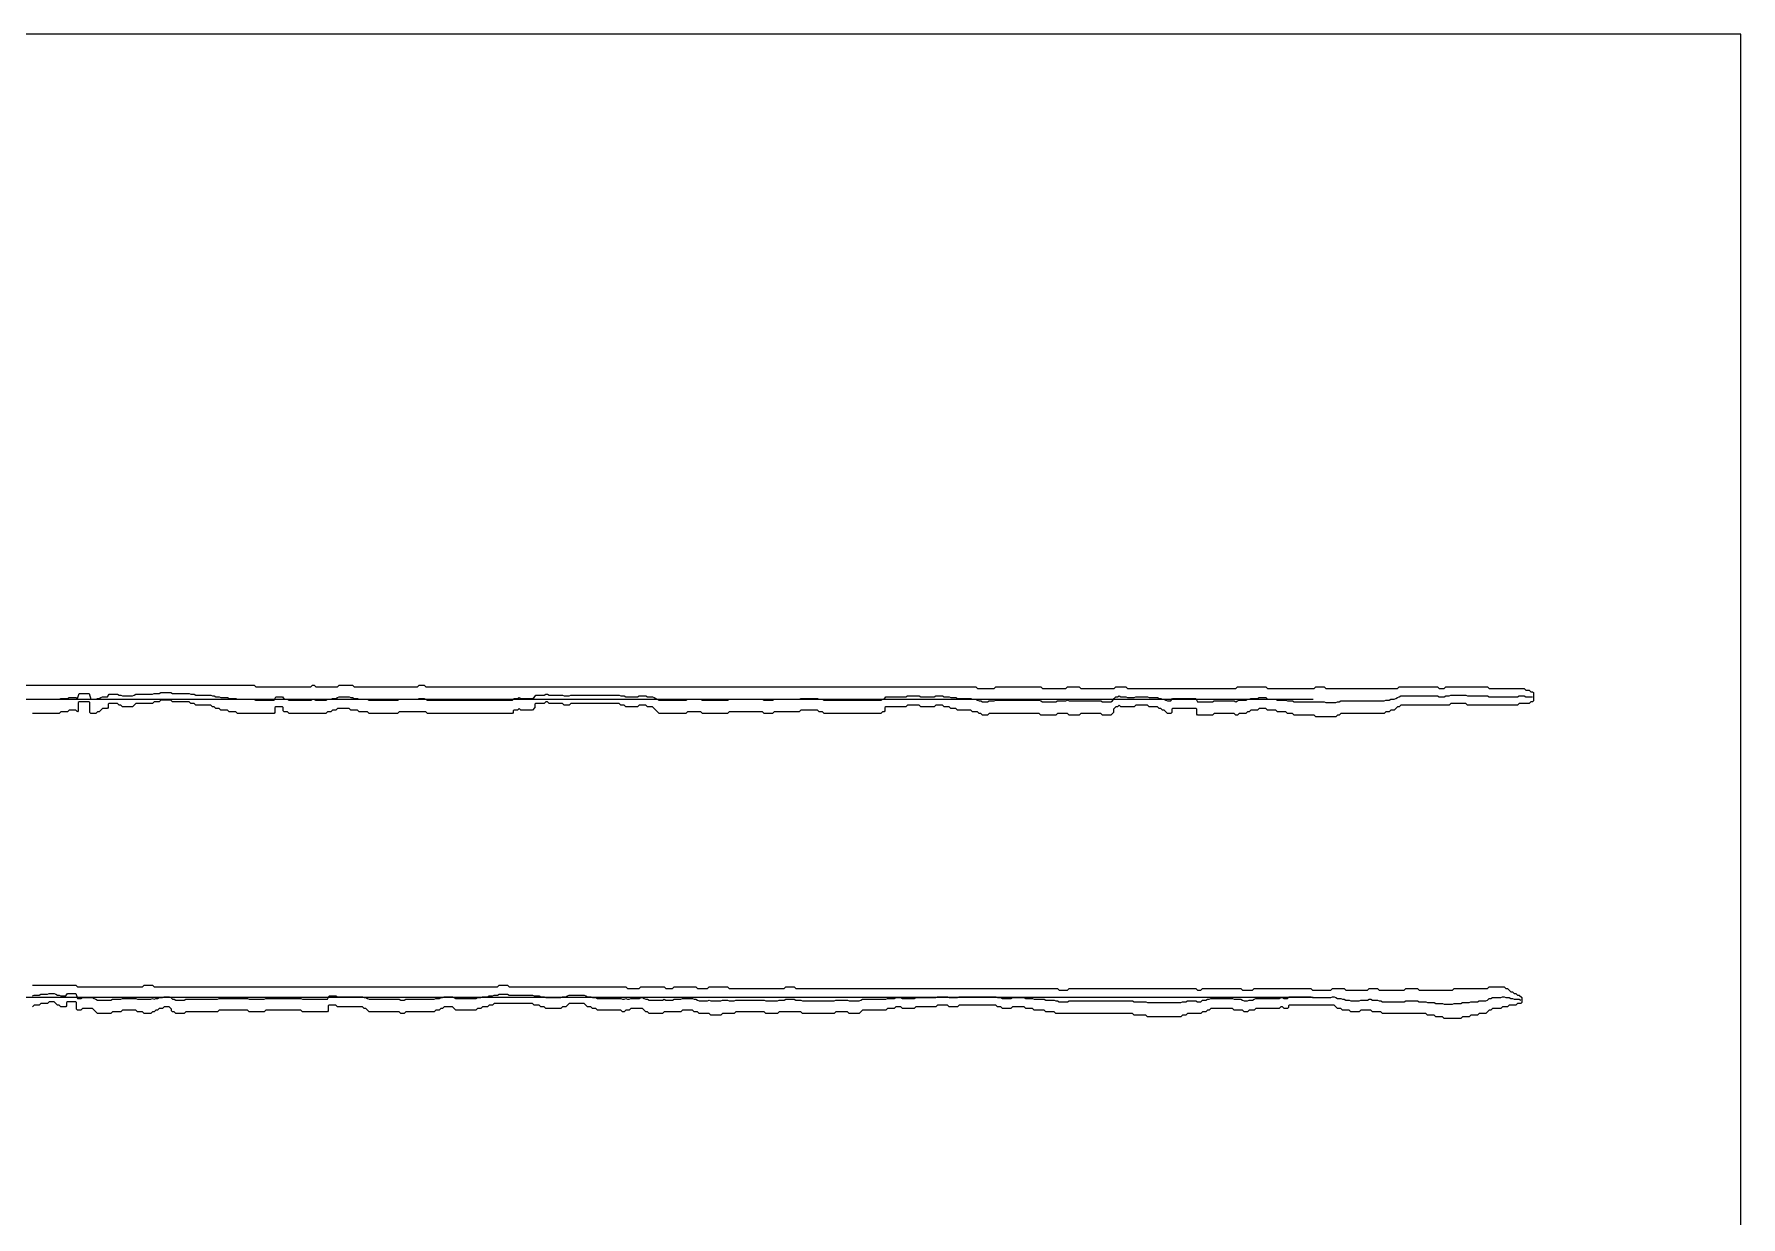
# Model space of a CAD drawing. Extents: x 0 to 57.2, y 0 to 39.6.
# Drawn here: x 28.58 to 57.16, y 19.8 to 39.6 of the extents above; entities that cross this region are included whole.
import ezdxf

# ---------------------------------------------------------------- set-up
doc = ezdxf.new("R2010")
doc.units = 13
for name, color, linetype in [('DESIGN_SCAN_PATH', 5, 'Continuous'), ('SEM_FRAME', 8, 'Continuous'), ('SEM_OBSERVED_CENTERLINES', 3, 'Continuous'), ('SEM_OBSERVED_CONTOURS', 2, 'Continuous')]:
    doc.layers.add(name, color=color, linetype=linetype)

msp = doc.modelspace()

# ---------------------------------------------------------------- linework, layer by layer
at = {"layer": 'DESIGN_SCAN_PATH'}
for points in [[(0, 28.4682), (50, 28.4682)], [(50, 23.47231), (0, 23.47231)]]:
    msp.add_lwpolyline(points, dxfattribs=at)
at = {"layer": 'SEM_FRAME'}
msp.add_lwpolyline([(0, 0), (57.15968, 0), (57.15968, 39.60429), (0, 39.60429)], close=True, dxfattribs=at)
at = {"layer": 'SEM_OBSERVED_CENTERLINES'}
for points in [[(28.55193, 28.4682), (28.57984, 28.4682), (28.60775, 28.4682), (28.63566, 28.4682), (28.66357, 28.4682), (28.69148, 28.4682), (28.71939, 28.4682), (28.7473, 28.4682), (28.77521, 28.4682), (28.80312, 28.4682), (28.83103, 28.4682), (28.85894, 28.4682), (28.88685, 28.4682), (28.91476, 28.4682), (28.94267, 28.4682), (28.97058, 28.4682), (28.99849, 28.4682), (29.0264, 28.482155), (29.05431, 28.482155), (29.08222, 28.482155), (29.11013, 28.482155), (29.13804, 28.482155), (29.16595, 28.49611), (29.19386, 28.49611), (29.22177, 28.49611), (29.24968, 28.49611), (29.27759, 28.49611), (29.3055, 28.482155), (29.33341, 28.565885), (29.36132, 28.565885), (29.38923, 28.565885), (29.41714, 28.565885), (29.44505, 28.565885), (29.47296, 28.565885), (29.50087, 28.565885), (29.52878, 28.4682), (29.55669, 28.4682), (29.5846, 28.4682), (29.61251, 28.4682), (29.64042, 28.482155), (29.66833, 28.482155), (29.69624, 28.49611), (29.72415, 28.510065), (29.75206, 28.510065), (29.77997, 28.510065), (29.80788, 28.510065), (29.83579, 28.55193), (29.8637, 28.55193), (29.89161, 28.55193), (29.91952, 28.55193), (29.94743, 28.55193), (29.97534, 28.55193), (30.00325, 28.537975), (30.03116, 28.537975), (30.05907, 28.52402), (30.08698, 28.52402), (30.11489, 28.52402), (30.1428, 28.52402), (30.17071, 28.52402), (30.19862, 28.52402), (30.22653, 28.52402), (30.25444, 28.537975), (30.28235, 28.55193), (30.31026, 28.55193), (30.33817, 28.55193), (30.36608, 28.55193), (30.39399, 28.55193), (30.4219, 28.55193), (30.44981, 28.55193), (30.47772, 28.55193), (30.50563, 28.55193), (30.53354, 28.55193), (30.56145, 28.55193), (30.58936, 28.565885), (30.61727, 28.565885), (30.64518, 28.565885), (30.67309, 28.565885), (30.701, 28.57984), (30.72891, 28.57984), (30.75682, 28.57984), (30.78473, 28.57984), (30.81264, 28.57984), (30.84055, 28.57984), (30.86846, 28.57984), (30.89637, 28.565885), (30.92428, 28.565885), (30.95219, 28.565885), (30.9801, 28.565885), (31.00801, 28.565885), (31.03592, 28.565885), (31.06383, 28.565885), (31.09174, 28.565885), (31.11965, 28.565885), (31.14756, 28.565885), (31.17547, 28.565885), (31.20338, 28.55193), (31.23129, 28.55193), (31.2592, 28.55193), (31.28711, 28.537975), (31.31502, 28.537975), (31.34293, 28.537975), (31.37084, 28.537975), (31.39875, 28.537975), (31.42666, 28.537975), (31.45457, 28.537975), (31.48248, 28.537975), (31.51039, 28.537975), (31.5383, 28.537975), (31.56621, 28.52402), (31.59412, 28.52402), (31.62203, 28.510065), (31.64994, 28.510065), (31.67785, 28.510065), (31.70576, 28.49611), (31.73367, 28.49611), (31.76158, 28.49611), (31.78949, 28.49611), (31.8174, 28.49611), (31.84531, 28.482155), (31.87322, 28.482155), (31.90113, 28.482155), (31.92904, 28.482155), (31.95695, 28.482155), (31.98486, 28.4682), (32.01277, 28.4682), (32.04068, 28.4682), (32.06859, 28.4682), (32.0965, 28.4682), (32.12441, 28.4682), (32.15232, 28.4682), (32.18023, 28.4682), (32.20814, 28.4682), (32.23605, 28.4682), (32.26396, 28.4682), (32.29187, 28.454245), (32.31978, 28.454245), (32.34769, 28.454245), (32.3756, 28.454245), (32.40351, 28.454245), (32.43142, 28.454245), (32.45933, 28.454245), (32.48724, 28.454245), (32.51515, 28.454245), (32.54306, 28.454245), (32.57097, 28.454245), (32.59888, 28.454245), (32.62679, 28.510065), (32.6547, 28.510065), (32.68261, 28.510065), (32.71052, 28.510065), (32.73843, 28.510065), (32.76634, 28.4682), (32.79425, 28.4682), (32.82216, 28.4682), (32.85007, 28.454245), (32.87798, 28.454245), (32.90589, 28.454245), (32.9338, 28.454245), (32.96171, 28.454245), (32.98962, 28.454245), (33.01753, 28.454245), (33.04544, 28.454245), (33.07335, 28.454245), (33.10126, 28.454245), (33.12917, 28.454245), (33.15708, 28.454245), (33.18499, 28.454245), (33.2129, 28.454245), (33.24081, 28.4682), (33.26872, 28.4682), (33.29663, 28.454245), (33.32454, 28.454245), (33.35245, 28.454245), (33.38036, 28.454245), (33.40827, 28.454245), (33.43618, 28.454245), (33.46409, 28.454245), (33.492, 28.4682), (33.51991, 28.4682), (33.54782, 28.4682), (33.57573, 28.482155), (33.60364, 28.482155), (33.63155, 28.482155), (33.65946, 28.49611), (33.68737, 28.510065), (33.71528, 28.510065), (33.74319, 28.510065), (33.7711, 28.510065), (33.79901, 28.510065), (33.82692, 28.510065), (33.85483, 28.510065), (33.88274, 28.49611), (33.91065, 28.49611), (33.93856, 28.482155), (33.96647, 28.482155), (33.99438, 28.482155), (34.02229, 28.4682), (34.0502, 28.4682), (34.07811, 28.4682), (34.10602, 28.4682), (34.13393, 28.4682), (34.16184, 28.4682), (34.18975, 28.454245), (34.21766, 28.454245), (34.24557, 28.454245), (34.27348, 28.454245), (34.30139, 28.454245), (34.3293, 28.454245), (34.35721, 28.454245), (34.38512, 28.454245), (34.41303, 28.454245), (34.44094, 28.454245), (34.46885, 28.454245), (34.49676, 28.454245), (34.52467, 28.454245), (34.55258, 28.454245), (34.58049, 28.454245), (34.6084, 28.454245), (34.63631, 28.454245), (34.66422, 28.454245), (34.69213, 28.4682), (34.72004, 28.4682), (34.74795, 28.4682), (34.77586, 28.4682), (34.80377, 28.4682), (34.83168, 28.4682), (34.85959, 28.4682), (34.8875, 28.4682), (34.91541, 28.4682), (34.94332, 28.4682), (34.97123, 28.4682), (34.99914, 28.4682), (35.02705, 28.482155), (35.05496, 28.482155), (35.08287, 28.482155), (35.11078, 28.482155), (35.13869, 28.4682), (35.1666, 28.454245), (35.19451, 28.454245), (35.22242, 28.454245), (35.25033, 28.454245), (35.27824, 28.454245), (35.30615, 28.454245), (35.33406, 28.454245), (35.36197, 28.454245), (35.38988, 28.454245), (35.41779, 28.454245), (35.4457, 28.454245), (35.47361, 28.454245), (35.50152, 28.454245), (35.52943, 28.454245), (35.55734, 28.454245), (35.58525, 28.454245), (35.61316, 28.454245), (35.64107, 28.454245), (35.66898, 28.454245), (35.69689, 28.454245), (35.7248, 28.454245), (35.75271, 28.454245), (35.78062, 28.454245), (35.80853, 28.454245), (35.83644, 28.454245), (35.86435, 28.454245), (35.89226, 28.454245), (35.92017, 28.454245), (35.94808, 28.454245), (35.97599, 28.454245), (36.0039, 28.454245), (36.03181, 28.454245), (36.05972, 28.454245), (36.08763, 28.454245), (36.11554, 28.454245), (36.14345, 28.454245), (36.17136, 28.454245), (36.19927, 28.454245), (36.22718, 28.454245), (36.25509, 28.454245), (36.283, 28.454245), (36.31091, 28.454245), (36.33882, 28.454245), (36.36673, 28.454245), (36.39464, 28.454245), (36.42255, 28.454245), (36.45046, 28.454245), (36.47837, 28.454245), (36.50628, 28.454245), (36.53419, 28.454245), (36.5621, 28.454245), (36.59001, 28.454245), (36.61792, 28.482155), (36.64583, 28.482155), (36.67374, 28.482155), (36.70165, 28.49611), (36.72956, 28.482155), (36.75747, 28.482155), (36.78538, 28.482155), (36.81329, 28.482155), (36.8412, 28.482155), (36.86911, 28.482155), (36.89702, 28.482155), (36.92493, 28.482155), (36.95284, 28.49611), (36.98075, 28.537975), (37.00866, 28.537975), (37.03657, 28.537975), (37.06448, 28.537975), (37.09239, 28.537975), (37.1203, 28.537975), (37.14821, 28.55193), (37.17612, 28.55193), (37.20403, 28.537975), (37.23194, 28.537975), (37.25985, 28.537975), (37.28776, 28.537975), (37.31567, 28.537975), (37.34358, 28.537975), (37.37149, 28.537975), (37.3994, 28.537975), (37.42731, 28.537975), (37.45522, 28.52402), (37.48313, 28.52402), (37.51104, 28.52402), (37.53895, 28.52402), (37.56686, 28.537975), (37.59477, 28.537975), (37.62268, 28.537975), (37.65059, 28.537975), (37.6785, 28.537975), (37.70641, 28.537975), (37.73432, 28.537975), (37.76223, 28.537975), (37.79014, 28.537975), (37.81805, 28.537975), (37.84596, 28.537975), (37.87387, 28.537975), (37.90178, 28.537975), (37.92969, 28.537975), (37.9576, 28.537975), (37.98551, 28.537975), (38.01342, 28.537975), (38.04133, 28.537975), (38.06924, 28.537975), (38.09715, 28.537975), (38.12506, 28.537975), (38.15297, 28.537975), (38.18088, 28.537975), (38.20879, 28.537975), (38.2367, 28.537975), (38.26461, 28.537975), (38.29252, 28.537975), (38.32043, 28.537975), (38.34834, 28.537975), (38.37625, 28.537975), (38.40416, 28.52402), (38.43207, 28.52402), (38.45998, 28.52402), (38.48789, 28.510065), (38.5158, 28.510065), (38.54371, 28.510065), (38.57162, 28.510065), (38.59953, 28.510065), (38.62744, 28.510065), (38.65535, 28.510065), (38.68326, 28.510065), (38.71117, 28.52402), (38.73908, 28.52402), (38.76699, 28.52402), (38.7949, 28.52402), (38.82281, 28.52402), (38.85072, 28.510065), (38.87863, 28.510065), (38.90654, 28.510065), (38.93445, 28.510065), (38.96236, 28.49611), (38.99027, 28.482155), (39.01818, 28.4682), (39.04609, 28.454245), (39.074, 28.454245), (39.10191, 28.454245), (39.12982, 28.454245), (39.15773, 28.454245), (39.18564, 28.454245), (39.21355, 28.454245), (39.24146, 28.454245), (39.26937, 28.454245), (39.29728, 28.454245), (39.32519, 28.454245), (39.3531, 28.454245), (39.38101, 28.454245), (39.40892, 28.454245), (39.43683, 28.454245), (39.46474, 28.454245), (39.49265, 28.454245), (39.52056, 28.4682), (39.54847, 28.4682), (39.57638, 28.4682), (39.60429, 28.4682), (39.6322, 28.4682), (39.66011, 28.4682), (39.68802, 28.4682), (39.71593, 28.4682), (39.74384, 28.4682), (39.77175, 28.454245), (39.79966, 28.454245), (39.82757, 28.454245), (39.85548, 28.454245), (39.88339, 28.454245), (39.9113, 28.454245), (39.93921, 28.454245), (39.96712, 28.454245), (39.99503, 28.454245), (40.02294, 28.454245), (40.05085, 28.454245), (40.07876, 28.454245), (40.10667, 28.454245), (40.13458, 28.454245), (40.16249, 28.454245), (40.1904, 28.454245), (40.21831, 28.4682), (40.24622, 28.4682), (40.27413, 28.4682), (40.30204, 28.4682), (40.32995, 28.4682), (40.35786, 28.4682), (40.38577, 28.4682), (40.41368, 28.4682), (40.44159, 28.4682), (40.4695, 28.4682), (40.49741, 28.4682), (40.52532, 28.4682), (40.55323, 28.4682), (40.58114, 28.4682), (40.60905, 28.4682), (40.63696, 28.4682), (40.66487, 28.4682), (40.69278, 28.4682), (40.72069, 28.4682), (40.7486, 28.4682), (40.77651, 28.4682), (40.80442, 28.454245), (40.83233, 28.454245), (40.86024, 28.454245), (40.88815, 28.454245), (40.91606, 28.454245), (40.94397, 28.454245), (40.97188, 28.4682), (40.99979, 28.4682), (41.0277, 28.4682), (41.05561, 28.4682), (41.08352, 28.4682), (41.11143, 28.4682), (41.13934, 28.4682), (41.16725, 28.4682), (41.19516, 28.4682), (41.22307, 28.4682), (41.25098, 28.4682), (41.27889, 28.4682), (41.3068, 28.4682), (41.33471, 28.4682), (41.36262, 28.4682), (41.39053, 28.4682), (41.41844, 28.482155), (41.44635, 28.482155), (41.47426, 28.482155), (41.50217, 28.482155), (41.53008, 28.482155), (41.55799, 28.482155), (41.5859, 28.482155), (41.61381, 28.482155), (41.64172, 28.482155), (41.66963, 28.482155), (41.69754, 28.482155), (41.72545, 28.4682), (41.75336, 28.4682), (41.78127, 28.4682), (41.80918, 28.454245), (41.83709, 28.454245), (41.865, 28.454245), (41.89291, 28.454245), (41.92082, 28.454245), (41.94873, 28.454245), (41.97664, 28.454245), (42.00455, 28.454245), (42.03246, 28.454245), (42.06037, 28.454245), (42.08828, 28.454245), (42.11619, 28.454245), (42.1441, 28.454245), (42.17201, 28.454245), (42.19992, 28.454245), (42.22783, 28.454245), (42.25574, 28.454245), (42.28365, 28.454245), (42.31156, 28.454245), (42.33947, 28.454245), (42.36738, 28.454245), (42.39529, 28.454245), (42.4232, 28.454245), (42.45111, 28.454245), (42.47902, 28.454245), (42.50693, 28.454245), (42.53484, 28.454245), (42.56275, 28.454245), (42.59066, 28.454245), (42.61857, 28.454245), (42.64648, 28.454245), (42.67439, 28.454245), (42.7023, 28.454245), (42.73021, 28.454245), (42.75812, 28.454245), (42.78603, 28.4682), (42.81394, 28.4682), (42.84185, 28.510065), (42.86976, 28.510065), (42.89767, 28.510065), (42.92558, 28.510065), (42.95349, 28.510065), (42.9814, 28.510065), (43.00931, 28.510065), (43.03722, 28.510065), (43.06513, 28.510065), (43.09304, 28.510065), (43.12095, 28.510065), (43.14886, 28.510065), (43.17677, 28.510065), (43.20468, 28.52402), (43.23259, 28.52402), (43.2605, 28.52402), (43.28841, 28.52402), (43.31632, 28.52402), (43.34423, 28.52402), (43.37214, 28.52402), (43.40005, 28.52402), (43.42796, 28.510065), (43.45587, 28.510065), (43.48378, 28.510065), (43.51169, 28.510065), (43.5396, 28.510065), (43.56751, 28.510065), (43.59542, 28.510065), (43.62333, 28.510065), (43.65124, 28.510065), (43.67915, 28.52402), (43.70706, 28.52402), (43.73497, 28.52402), (43.76288, 28.52402), (43.79079, 28.52402), (43.8187, 28.510065), (43.84661, 28.510065), (43.87452, 28.510065), (43.90243, 28.510065), (43.93034, 28.49611), (43.95825, 28.49611), (43.98616, 28.49611), (44.01407, 28.49611), (44.04198, 28.482155), (44.06989, 28.482155), (44.0978, 28.482155), (44.12571, 28.482155), (44.15362, 28.482155), (44.18153, 28.482155), (44.20944, 28.482155), (44.23735, 28.482155), (44.26526, 28.482155), (44.29317, 28.4682), (44.32108, 28.4682), (44.34899, 28.4682), (44.3769, 28.454245), (44.40481, 28.44029), (44.43272, 28.44029), (44.46063, 28.426335), (44.48854, 28.426335), (44.51645, 28.426335), (44.54436, 28.426335), (44.57227, 28.44029), (44.60018, 28.44029), (44.62809, 28.44029), (44.656, 28.44029), (44.68391, 28.454245), (44.71182, 28.454245), (44.73973, 28.454245), (44.76764, 28.454245), (44.79555, 28.454245), (44.82346, 28.454245), (44.85137, 28.454245), (44.87928, 28.454245), (44.90719, 28.454245), (44.9351, 28.454245), (44.96301, 28.454245), (44.99092, 28.454245), (45.01883, 28.454245), (45.04674, 28.454245), (45.07465, 28.454245), (45.10256, 28.454245), (45.13047, 28.454245), (45.15838, 28.454245), (45.18629, 28.454245), (45.2142, 28.454245), (45.24211, 28.454245), (45.27002, 28.454245), (45.29793, 28.454245), (45.32584, 28.454245), (45.35375, 28.454245), (45.38166, 28.454245), (45.40957, 28.454245), (45.43748, 28.44029), (45.46539, 28.426335), (45.4933, 28.426335), (45.52121, 28.426335), (45.54912, 28.426335), (45.57703, 28.426335), (45.60494, 28.426335), (45.63285, 28.426335), (45.66076, 28.426335), (45.68867, 28.426335), (45.71658, 28.44029), (45.74449, 28.44029), (45.7724, 28.44029), (45.80031, 28.44029), (45.82822, 28.44029), (45.85613, 28.44029), (45.88404, 28.454245), (45.91195, 28.44029), (45.93986, 28.44029), (45.96777, 28.44029), (45.99568, 28.44029), (46.02359, 28.44029), (46.0515, 28.44029), (46.07941, 28.44029), (46.10732, 28.44029), (46.13523, 28.44029), (46.16314, 28.44029), (46.19105, 28.44029), (46.21896, 28.44029), (46.24687, 28.44029), (46.27478, 28.44029), (46.30269, 28.44029), (46.3306, 28.44029), (46.35851, 28.44029), (46.38642, 28.44029), (46.41433, 28.44029), (46.44224, 28.44029), (46.47015, 28.426335), (46.49806, 28.426335), (46.52597, 28.426335), (46.55388, 28.426335), (46.58179, 28.426335), (46.6097, 28.426335), (46.63761, 28.44029), (46.66552, 28.482155), (46.69343, 28.510065), (46.72134, 28.510065), (46.74925, 28.52402), (46.77716, 28.510065), (46.80507, 28.510065), (46.83298, 28.510065), (46.86089, 28.510065), (46.8888, 28.49611), (46.91671, 28.49611), (46.94462, 28.49611), (46.97253, 28.49611), (47.00044, 28.49611), (47.02835, 28.510065), (47.05626, 28.510065), (47.08417, 28.510065), (47.11208, 28.510065), (47.13999, 28.510065), (47.1679, 28.510065), (47.19581, 28.510065), (47.22372, 28.510065), (47.25163, 28.49611), (47.27954, 28.49611), (47.30745, 28.49611), (47.33536, 28.49611), (47.36327, 28.49611), (47.39118, 28.49611), (47.41909, 28.482155), (47.447, 28.482155), (47.47491, 28.4682), (47.50282, 28.4682), (47.53073, 28.454245), (47.55864, 28.44029), (47.58655, 28.44029), (47.61446, 28.44029), (47.64237, 28.482155), (47.67028, 28.482155), (47.69819, 28.482155), (47.7261, 28.482155), (47.75401, 28.482155), (47.78192, 28.482155), (47.80983, 28.482155), (47.83774, 28.482155), (47.86565, 28.482155), (47.89356, 28.482155), (47.92147, 28.482155), (47.94938, 28.482155), (47.97729, 28.482155), (48.0052, 28.482155), (48.03311, 28.482155), (48.06102, 28.426335), (48.08893, 28.426335), (48.11684, 28.426335), (48.14475, 28.426335), (48.17266, 28.426335), (48.20057, 28.426335), (48.22848, 28.426335), (48.25639, 28.426335), (48.2843, 28.426335), (48.31221, 28.426335), (48.34012, 28.44029), (48.36803, 28.44029), (48.39594, 28.44029), (48.42385, 28.44029), (48.45176, 28.44029), (48.47967, 28.44029), (48.50758, 28.44029), (48.53549, 28.44029), (48.5634, 28.44029), (48.59131, 28.44029), (48.61922, 28.44029), (48.64713, 28.44029), (48.67504, 28.44029), (48.70295, 28.426335), (48.73086, 28.44029), (48.75877, 28.454245), (48.78668, 28.454245), (48.81459, 28.454245), (48.8425, 28.454245), (48.87041, 28.454245), (48.89832, 28.4682), (48.92623, 28.4682), (48.95414, 28.482155), (48.98205, 28.482155), (49.00996, 28.482155), (49.03787, 28.482155), (49.06578, 28.482155), (49.09369, 28.49611), (49.1216, 28.49611), (49.14951, 28.49611), (49.17742, 28.49611), (49.20533, 28.49611), (49.23324, 28.4682), (49.26115, 28.4682), (49.28906, 28.4682), (49.31697, 28.4682), (49.34488, 28.4682), (49.37279, 28.4682), (49.4007, 28.454245), (49.42861, 28.454245), (49.45652, 28.454245), (49.48443, 28.454245), (49.51234, 28.454245), (49.54025, 28.454245), (49.56816, 28.44029), (49.59607, 28.44029), (49.62398, 28.44029), (49.65189, 28.44029), (49.6798, 28.426335), (49.70771, 28.426335), (49.73562, 28.426335), (49.76353, 28.426335), (49.79144, 28.426335), (49.81935, 28.426335), (49.84726, 28.426335), (49.87517, 28.426335), (49.90308, 28.426335), (49.93099, 28.426335), (49.9589, 28.426335), (49.98681, 28.426335), (50.01472, 28.426335), (50.04263, 28.426335), (50.07054, 28.426335), (50.09845, 28.426335), (50.12636, 28.426335), (50.15427, 28.426335), (50.18218, 28.426335), (50.21009, 28.41238), (50.238, 28.41238), (50.26591, 28.41238), (50.29382, 28.41238), (50.32173, 28.41238), (50.34964, 28.41238), (50.37755, 28.41238), (50.40546, 28.426335), (50.43337, 28.426335), (50.46128, 28.44029), (50.48919, 28.44029), (50.5171, 28.44029), (50.54501, 28.44029), (50.57292, 28.44029), (50.60083, 28.44029), (50.62874, 28.44029), (50.65665, 28.44029), (50.68456, 28.44029), (50.71247, 28.44029), (50.74038, 28.44029), (50.76829, 28.44029), (50.7962, 28.44029), (50.82411, 28.44029), (50.85202, 28.44029), (50.87993, 28.44029), (50.90784, 28.44029), (50.93575, 28.44029), (50.96366, 28.44029), (50.99157, 28.44029), (51.01948, 28.44029), (51.04739, 28.44029), (51.0753, 28.44029), (51.10321, 28.44029), (51.13112, 28.44029), (51.15903, 28.44029), (51.18694, 28.44029), (51.21485, 28.454245), (51.24276, 28.454245), (51.27067, 28.454245), (51.29858, 28.4682), (51.32649, 28.4682), (51.3544, 28.4682), (51.38231, 28.482155), (51.41022, 28.49611), (51.43813, 28.510065), (51.46604, 28.52402), (51.49395, 28.52402), (51.52186, 28.52402), (51.54977, 28.52402), (51.57768, 28.52402), (51.60559, 28.52402), (51.6335, 28.52402), (51.66141, 28.52402), (51.68932, 28.52402), (51.71723, 28.52402), (51.74514, 28.52402), (51.77305, 28.52402), (51.80096, 28.52402), (51.82887, 28.52402), (51.85678, 28.52402), (51.88469, 28.52402), (51.9126, 28.52402), (51.94051, 28.52402), (51.96842, 28.52402), (51.99633, 28.52402), (52.02424, 28.52402), (52.05215, 28.52402), (52.08006, 28.52402), (52.10797, 28.510065), (52.13588, 28.510065), (52.16379, 28.510065), (52.1917, 28.510065), (52.21961, 28.52402), (52.24752, 28.52402), (52.27543, 28.52402), (52.30334, 28.537975), (52.33125, 28.537975), (52.35916, 28.537975), (52.38707, 28.537975), (52.41498, 28.537975), (52.44289, 28.537975), (52.4708, 28.537975), (52.49871, 28.537975), (52.52662, 28.537975), (52.55453, 28.537975), (52.58244, 28.52402), (52.61035, 28.52402), (52.63826, 28.52402), (52.66617, 28.52402), (52.69408, 28.52402), (52.72199, 28.52402), (52.7499, 28.52402), (52.77781, 28.52402), (52.80572, 28.52402), (52.83363, 28.52402), (52.86154, 28.52402), (52.88945, 28.52402), (52.91736, 28.52402), (52.94527, 28.510065), (52.97318, 28.510065), (53.00109, 28.510065), (53.029, 28.510065), (53.05691, 28.510065), (53.08482, 28.510065), (53.11273, 28.510065), (53.14064, 28.510065), (53.16855, 28.510065), (53.19646, 28.510065), (53.22437, 28.510065), (53.25228, 28.510065), (53.28019, 28.510065), (53.3081, 28.510065), (53.33601, 28.510065), (53.36392, 28.510065), (53.39183, 28.510065), (53.41974, 28.510065), (53.44765, 28.52402), (53.47556, 28.52402), (53.50347, 28.52402), (53.53138, 28.52402), (53.55929, 28.510065), (53.5872, 28.510065), (53.61511, 28.510065), (53.64302, 28.510065), (53.67093, 28.510065)], [(28.55193, 23.50022), (28.57984, 23.514175), (28.60775, 23.514175), (28.63566, 23.514175), (28.66357, 23.514175), (28.69148, 23.52813), (28.71939, 23.52813), (28.7473, 23.52813), (28.77521, 23.52813), (28.80312, 23.52813), (28.83103, 23.542085), (28.85894, 23.542085), (28.88685, 23.542085), (28.91476, 23.542085), (28.94267, 23.52813), (28.97058, 23.514175), (28.99849, 23.514175), (29.0264, 23.50022), (29.05431, 23.50022), (29.08222, 23.50022), (29.11013, 23.50022), (29.13804, 23.542085), (29.16595, 23.542085), (29.19386, 23.542085), (29.22177, 23.542085), (29.24968, 23.542085), (29.27759, 23.542085), (29.3055, 23.458355), (29.33341, 23.458355), (29.36132, 23.458355), (29.38923, 23.47231), (29.41714, 23.47231), (29.44505, 23.47231), (29.47296, 23.47231), (29.50087, 23.47231), (29.52878, 23.47231), (29.55669, 23.47231), (29.5846, 23.458355), (29.61251, 23.4444), (29.64042, 23.430445), (29.66833, 23.430445), (29.69624, 23.430445), (29.72415, 23.430445), (29.75206, 23.430445), (29.77997, 23.430445), (29.80788, 23.430445), (29.83579, 23.430445), (29.8637, 23.430445), (29.89161, 23.4444), (29.91952, 23.4444), (29.94743, 23.4444), (29.97534, 23.4444), (30.00325, 23.4444), (30.03116, 23.4444), (30.05907, 23.458355), (30.08698, 23.458355), (30.11489, 23.458355), (30.1428, 23.458355), (30.17071, 23.458355), (30.19862, 23.458355), (30.22653, 23.458355), (30.25444, 23.458355), (30.28235, 23.458355), (30.31026, 23.4444), (30.33817, 23.4444), (30.36608, 23.4444), (30.39399, 23.4444), (30.4219, 23.4444), (30.44981, 23.4444), (30.47772, 23.4444), (30.50563, 23.4444), (30.53354, 23.4444), (30.56145, 23.458355), (30.58936, 23.4444), (30.61727, 23.458355), (30.64518, 23.458355), (30.67309, 23.47231), (30.701, 23.47231), (30.72891, 23.47231), (30.75682, 23.486265), (30.78473, 23.486265), (30.81264, 23.486265), (30.84055, 23.486265), (30.86846, 23.47231), (30.89637, 23.4444), (30.92428, 23.4444), (30.95219, 23.430445), (30.9801, 23.430445), (31.00801, 23.430445), (31.03592, 23.430445), (31.06383, 23.430445), (31.09174, 23.430445), (31.11965, 23.4444), (31.14756, 23.4444), (31.17547, 23.4444), (31.20338, 23.4444), (31.23129, 23.4444), (31.2592, 23.4444), (31.28711, 23.4444), (31.31502, 23.4444), (31.34293, 23.4444), (31.37084, 23.4444), (31.39875, 23.4444), (31.42666, 23.4444), (31.45457, 23.4444), (31.48248, 23.4444), (31.51039, 23.4444), (31.5383, 23.4444), (31.56621, 23.4444), (31.59412, 23.4444), (31.62203, 23.4444), (31.64994, 23.4444), (31.67785, 23.458355), (31.70576, 23.458355), (31.73367, 23.458355), (31.76158, 23.458355), (31.78949, 23.458355), (31.8174, 23.458355), (31.84531, 23.458355), (31.87322, 23.458355), (31.90113, 23.458355), (31.92904, 23.458355), (31.95695, 23.458355), (31.98486, 23.458355), (32.01277, 23.458355), (32.04068, 23.458355), (32.06859, 23.458355), (32.0965, 23.458355), (32.12441, 23.458355), (32.15232, 23.458355), (32.18023, 23.4444), (32.20814, 23.4444), (32.23605, 23.4444), (32.26396, 23.4444), (32.29187, 23.4444), (32.31978, 23.4444), (32.34769, 23.4444), (32.3756, 23.4444), (32.40351, 23.4444), (32.43142, 23.4444), (32.45933, 23.458355), (32.48724, 23.458355), (32.51515, 23.458355), (32.54306, 23.458355), (32.57097, 23.458355), (32.59888, 23.458355), (32.62679, 23.458355), (32.6547, 23.458355), (32.68261, 23.458355), (32.71052, 23.458355), (32.73843, 23.458355), (32.76634, 23.458355), (32.79425, 23.458355), (32.82216, 23.458355), (32.85007, 23.458355), (32.87798, 23.458355), (32.90589, 23.458355), (32.9338, 23.458355), (32.96171, 23.458355), (32.98962, 23.458355), (33.01753, 23.458355), (33.04544, 23.458355), (33.07335, 23.4444), (33.10126, 23.4444), (33.12917, 23.4444), (33.15708, 23.4444), (33.18499, 23.4444), (33.2129, 23.4444), (33.24081, 23.4444), (33.26872, 23.4444), (33.29663, 23.4444), (33.32454, 23.4444), (33.35245, 23.4444), (33.38036, 23.4444), (33.40827, 23.4444), (33.43618, 23.4444), (33.46409, 23.4444), (33.492, 23.4444), (33.51991, 23.50022), (33.54782, 23.50022), (33.57573, 23.50022), (33.60364, 23.50022), (33.63155, 23.50022), (33.65946, 23.486265), (33.68737, 23.486265), (33.71528, 23.486265), (33.74319, 23.486265), (33.7711, 23.486265), (33.79901, 23.486265), (33.82692, 23.486265), (33.85483, 23.486265), (33.88274, 23.486265), (33.91065, 23.486265), (33.93856, 23.486265), (33.96647, 23.486265), (33.99438, 23.486265), (34.02229, 23.486265), (34.0502, 23.486265), (34.07811, 23.486265), (34.10602, 23.47231), (34.13393, 23.47231), (34.16184, 23.458355), (34.18975, 23.4444), (34.21766, 23.4444), (34.24557, 23.4444), (34.27348, 23.4444), (34.30139, 23.4444), (34.3293, 23.4444), (34.35721, 23.4444), (34.38512, 23.4444), (34.41303, 23.4444), (34.44094, 23.4444), (34.46885, 23.4444), (34.49676, 23.4444), (34.52467, 23.4444), (34.55258, 23.4444), (34.58049, 23.4444), (34.6084, 23.4444), (34.63631, 23.4444), (34.66422, 23.4444), (34.69213, 23.4444), (34.72004, 23.430445), (34.74795, 23.430445), (34.77586, 23.430445), (34.80377, 23.4444), (34.83168, 23.4444), (34.85959, 23.4444), (34.8875, 23.4444), (34.91541, 23.4444), (34.94332, 23.4444), (34.97123, 23.4444), (34.99914, 23.4444), (35.02705, 23.4444), (35.05496, 23.4444), (35.08287, 23.4444), (35.11078, 23.4444), (35.13869, 23.4444), (35.1666, 23.4444), (35.19451, 23.4444), (35.22242, 23.4444), (35.25033, 23.4444), (35.27824, 23.4444), (35.30615, 23.458355), (35.33406, 23.458355), (35.36197, 23.458355), (35.38988, 23.47231), (35.41779, 23.47231), (35.4457, 23.486265), (35.47361, 23.486265), (35.50152, 23.486265), (35.52943, 23.486265), (35.55734, 23.486265), (35.58525, 23.486265), (35.61316, 23.47231), (35.64107, 23.458355), (35.66898, 23.458355), (35.69689, 23.458355), (35.7248, 23.458355), (35.75271, 23.458355), (35.78062, 23.458355), (35.80853, 23.458355), (35.83644, 23.458355), (35.86435, 23.458355), (35.89226, 23.458355), (35.92017, 23.458355), (35.94808, 23.458355), (35.97599, 23.458355), (36.0039, 23.47231), (36.03181, 23.47231), (36.05972, 23.47231), (36.08763, 23.486265), (36.11554, 23.486265), (36.14345, 23.486265), (36.17136, 23.486265), (36.19927, 23.50022), (36.22718, 23.50022), (36.25509, 23.50022), (36.283, 23.514175), (36.31091, 23.514175), (36.33882, 23.514175), (36.36673, 23.52813), (36.39464, 23.52813), (36.42255, 23.52813), (36.45046, 23.52813), (36.47837, 23.52813), (36.50628, 23.52813), (36.53419, 23.514175), (36.5621, 23.514175), (36.59001, 23.514175), (36.61792, 23.514175), (36.64583, 23.514175), (36.67374, 23.514175), (36.70165, 23.514175), (36.72956, 23.514175), (36.75747, 23.514175), (36.78538, 23.514175), (36.81329, 23.514175), (36.8412, 23.514175), (36.86911, 23.514175), (36.89702, 23.514175), (36.92493, 23.514175), (36.95284, 23.50022), (36.98075, 23.50022), (37.00866, 23.50022), (37.03657, 23.50022), (37.06448, 23.486265), (37.09239, 23.486265), (37.1203, 23.486265), (37.14821, 23.47231), (37.17612, 23.47231), (37.20403, 23.47231), (37.23194, 23.47231), (37.25985, 23.47231), (37.28776, 23.47231), (37.31567, 23.47231), (37.34358, 23.47231), (37.37149, 23.47231), (37.3994, 23.47231), (37.42731, 23.486265), (37.45522, 23.486265), (37.48313, 23.486265), (37.51104, 23.50022), (37.53895, 23.514175), (37.56686, 23.514175), (37.59477, 23.514175), (37.62268, 23.514175), (37.65059, 23.514175), (37.6785, 23.514175), (37.70641, 23.514175), (37.73432, 23.514175), (37.76223, 23.514175), (37.79014, 23.514175), (37.81805, 23.50022), (37.84596, 23.486265), (37.87387, 23.486265), (37.90178, 23.486265), (37.92969, 23.47231), (37.9576, 23.47231), (37.98551, 23.47231), (38.01342, 23.458355), (38.04133, 23.458355), (38.06924, 23.458355), (38.09715, 23.458355), (38.12506, 23.458355), (38.15297, 23.458355), (38.18088, 23.458355), (38.20879, 23.458355), (38.2367, 23.458355), (38.26461, 23.458355), (38.29252, 23.458355), (38.32043, 23.458355), (38.34834, 23.458355), (38.37625, 23.458355), (38.40416, 23.458355), (38.43207, 23.4444), (38.45998, 23.4444), (38.48789, 23.458355), (38.5158, 23.4444), (38.54371, 23.4444), (38.57162, 23.458355), (38.59953, 23.458355), (38.62744, 23.458355), (38.65535, 23.458355), (38.68326, 23.458355), (38.71117, 23.458355), (38.73908, 23.47231), (38.76699, 23.47231), (38.7949, 23.458355), (38.82281, 23.4444), (38.85072, 23.4444), (38.87863, 23.430445), (38.90654, 23.430445), (38.93445, 23.430445), (38.96236, 23.430445), (38.99027, 23.430445), (39.01818, 23.430445), (39.04609, 23.430445), (39.074, 23.430445), (39.10191, 23.430445), (39.12982, 23.4444), (39.15773, 23.430445), (39.18564, 23.430445), (39.21355, 23.430445), (39.24146, 23.430445), (39.26937, 23.430445), (39.29728, 23.4444), (39.32519, 23.4444), (39.3531, 23.4444), (39.38101, 23.4444), (39.40892, 23.4444), (39.43683, 23.458355), (39.46474, 23.458355), (39.49265, 23.458355), (39.52056, 23.458355), (39.54847, 23.458355), (39.57638, 23.458355), (39.60429, 23.458355), (39.6322, 23.4444), (39.66011, 23.4444), (39.68802, 23.430445), (39.71593, 23.41649), (39.74384, 23.41649), (39.77175, 23.41649), (39.79966, 23.41649), (39.82757, 23.41649), (39.85548, 23.41649), (39.88339, 23.430445), (39.9113, 23.41649), (39.93921, 23.41649), (39.96712, 23.41649), (39.99503, 23.41649), (40.02294, 23.41649), (40.05085, 23.41649), (40.07876, 23.41649), (40.10667, 23.430445), (40.13458, 23.430445), (40.16249, 23.430445), (40.1904, 23.430445), (40.21831, 23.41649), (40.24622, 23.41649), (40.27413, 23.41649), (40.30204, 23.41649), (40.32995, 23.430445), (40.35786, 23.430445), (40.38577, 23.430445), (40.41368, 23.430445), (40.44159, 23.430445), (40.4695, 23.430445), (40.49741, 23.430445), (40.52532, 23.430445), (40.55323, 23.430445), (40.58114, 23.430445), (40.60905, 23.430445), (40.63696, 23.430445), (40.66487, 23.430445), (40.69278, 23.430445), (40.72069, 23.430445), (40.7486, 23.430445), (40.77651, 23.430445), (40.80442, 23.430445), (40.83233, 23.41649), (40.86024, 23.41649), (40.88815, 23.41649), (40.91606, 23.41649), (40.94397, 23.41649), (40.97188, 23.41649), (40.99979, 23.41649), (41.0277, 23.41649), (41.05561, 23.430445), (41.08352, 23.430445), (41.11143, 23.430445), (41.13934, 23.430445), (41.16725, 23.4444), (41.19516, 23.4444), (41.22307, 23.4444), (41.25098, 23.4444), (41.27889, 23.4444), (41.3068, 23.4444), (41.33471, 23.430445), (41.36262, 23.430445), (41.39053, 23.430445), (41.41844, 23.430445), (41.44635, 23.41649), (41.47426, 23.41649), (41.50217, 23.41649), (41.53008, 23.41649), (41.55799, 23.41649), (41.5859, 23.41649), (41.61381, 23.41649), (41.64172, 23.41649), (41.66963, 23.41649), (41.69754, 23.41649), (41.72545, 23.41649), (41.75336, 23.41649), (41.78127, 23.41649), (41.80918, 23.41649), (41.83709, 23.41649), (41.865, 23.41649), (41.89291, 23.41649), (41.92082, 23.41649), (41.94873, 23.41649), (41.97664, 23.41649), (42.00455, 23.430445), (42.03246, 23.430445), (42.06037, 23.430445), (42.08828, 23.430445), (42.11619, 23.430445), (42.1441, 23.430445), (42.17201, 23.430445), (42.19992, 23.430445), (42.22783, 23.41649), (42.25574, 23.41649), (42.28365, 23.41649), (42.31156, 23.41649), (42.33947, 23.41649), (42.36738, 23.41649), (42.39529, 23.41649), (42.4232, 23.430445), (42.45111, 23.4444), (42.47902, 23.4444), (42.50693, 23.4444), (42.53484, 23.4444), (42.56275, 23.4444), (42.59066, 23.4444), (42.61857, 23.4444), (42.64648, 23.4444), (42.67439, 23.4444), (42.7023, 23.4444), (42.73021, 23.4444), (42.75812, 23.4444), (42.78603, 23.4444), (42.81394, 23.4444), (42.84185, 23.4444), (42.86976, 23.458355), (42.89767, 23.458355), (42.92558, 23.458355), (42.95349, 23.458355), (42.9814, 23.458355), (43.00931, 23.47231), (43.03722, 23.47231), (43.06513, 23.47231), (43.09304, 23.47231), (43.12095, 23.458355), (43.14886, 23.458355), (43.17677, 23.458355), (43.20468, 23.458355), (43.23259, 23.458355), (43.2605, 23.458355), (43.28841, 23.458355), (43.31632, 23.458355), (43.34423, 23.47231), (43.37214, 23.47231), (43.40005, 23.47231), (43.42796, 23.47231), (43.45587, 23.47231), (43.48378, 23.47231), (43.51169, 23.47231), (43.5396, 23.47231), (43.56751, 23.47231), (43.59542, 23.47231), (43.62333, 23.47231), (43.65124, 23.47231), (43.67915, 23.47231), (43.70706, 23.486265), (43.73497, 23.486265), (43.76288, 23.486265), (43.79079, 23.486265), (43.8187, 23.486265), (43.84661, 23.486265), (43.87452, 23.486265), (43.90243, 23.47231), (43.93034, 23.47231), (43.95825, 23.47231), (43.98616, 23.47231), (44.01407, 23.47231), (44.04198, 23.47231), (44.06989, 23.486265), (44.0978, 23.486265), (44.12571, 23.486265), (44.15362, 23.486265), (44.18153, 23.486265), (44.20944, 23.486265), (44.23735, 23.486265), (44.26526, 23.486265), (44.29317, 23.486265), (44.32108, 23.486265), (44.34899, 23.486265), (44.3769, 23.486265), (44.40481, 23.486265), (44.43272, 23.486265), (44.46063, 23.486265), (44.48854, 23.486265), (44.51645, 23.486265), (44.54436, 23.486265), (44.57227, 23.486265), (44.60018, 23.486265), (44.62809, 23.486265), (44.656, 23.486265), (44.68391, 23.486265), (44.71182, 23.47231), (44.73973, 23.47231), (44.76764, 23.47231), (44.79555, 23.458355), (44.82346, 23.458355), (44.85137, 23.458355), (44.87928, 23.458355), (44.90719, 23.458355), (44.9351, 23.458355), (44.96301, 23.47231), (44.99092, 23.47231), (45.01883, 23.47231), (45.04674, 23.47231), (45.07465, 23.47231), (45.10256, 23.47231), (45.13047, 23.47231), (45.15838, 23.47231), (45.18629, 23.458355), (45.2142, 23.458355), (45.24211, 23.458355), (45.27002, 23.458355), (45.29793, 23.458355), (45.32584, 23.4444), (45.35375, 23.4444), (45.38166, 23.4444), (45.40957, 23.4444), (45.43748, 23.4444), (45.46539, 23.4444), (45.4933, 23.4444), (45.52121, 23.430445), (45.54912, 23.430445), (45.57703, 23.430445), (45.60494, 23.430445), (45.63285, 23.430445), (45.66076, 23.430445), (45.68867, 23.41649), (45.71658, 23.41649), (45.74449, 23.402535), (45.7724, 23.402535), (45.80031, 23.402535), (45.82822, 23.402535), (45.85613, 23.402535), (45.88404, 23.402535), (45.91195, 23.41649), (45.93986, 23.41649), (45.96777, 23.41649), (45.99568, 23.41649), (46.02359, 23.41649), (46.0515, 23.41649), (46.07941, 23.41649), (46.10732, 23.41649), (46.13523, 23.41649), (46.16314, 23.41649), (46.19105, 23.41649), (46.21896, 23.41649), (46.24687, 23.41649), (46.27478, 23.41649), (46.30269, 23.41649), (46.3306, 23.41649), (46.35851, 23.41649), (46.38642, 23.41649), (46.41433, 23.41649), (46.44224, 23.41649), (46.47015, 23.41649), (46.49806, 23.41649), (46.52597, 23.41649), (46.55388, 23.41649), (46.58179, 23.41649), (46.6097, 23.41649), (46.63761, 23.41649), (46.66552, 23.41649), (46.69343, 23.41649), (46.72134, 23.41649), (46.74925, 23.41649), (46.77716, 23.41649), (46.80507, 23.41649), (46.83298, 23.41649), (46.86089, 23.41649), (46.8888, 23.41649), (46.91671, 23.41649), (46.94462, 23.41649), (46.97253, 23.41649), (47.00044, 23.402535), (47.02835, 23.402535), (47.05626, 23.402535), (47.08417, 23.402535), (47.11208, 23.402535), (47.13999, 23.402535), (47.1679, 23.402535), (47.19581, 23.402535), (47.22372, 23.38858), (47.25163, 23.38858), (47.27954, 23.38858), (47.30745, 23.38858), (47.33536, 23.38858), (47.36327, 23.38858), (47.39118, 23.38858), (47.41909, 23.38858), (47.447, 23.38858), (47.47491, 23.38858), (47.50282, 23.38858), (47.53073, 23.38858), (47.55864, 23.38858), (47.58655, 23.38858), (47.61446, 23.38858), (47.64237, 23.38858), (47.67028, 23.38858), (47.69819, 23.38858), (47.7261, 23.38858), (47.75401, 23.38858), (47.78192, 23.38858), (47.80983, 23.402535), (47.83774, 23.402535), (47.86565, 23.402535), (47.89356, 23.41649), (47.92147, 23.41649), (47.94938, 23.41649), (47.97729, 23.41649), (48.0052, 23.41649), (48.03311, 23.41649), (48.06102, 23.402535), (48.08893, 23.402535), (48.11684, 23.402535), (48.14475, 23.430445), (48.17266, 23.430445), (48.20057, 23.430445), (48.22848, 23.4444), (48.25639, 23.4444), (48.2843, 23.458355), (48.31221, 23.458355), (48.34012, 23.458355), (48.36803, 23.458355), (48.39594, 23.458355), (48.42385, 23.458355), (48.45176, 23.458355), (48.47967, 23.458355), (48.50758, 23.458355), (48.53549, 23.458355), (48.5634, 23.458355), (48.59131, 23.458355), (48.61922, 23.458355), (48.64713, 23.458355), (48.67504, 23.4444), (48.70295, 23.4444), (48.73086, 23.4444), (48.75877, 23.4444), (48.78668, 23.4444), (48.81459, 23.430445), (48.8425, 23.41649), (48.87041, 23.41649), (48.89832, 23.41649), (48.92623, 23.430445), (48.95414, 23.430445), (48.98205, 23.430445), (49.00996, 23.4444), (49.03787, 23.458355), (49.06578, 23.458355), (49.09369, 23.458355), (49.1216, 23.458355), (49.14951, 23.458355), (49.17742, 23.458355), (49.20533, 23.458355), (49.23324, 23.458355), (49.26115, 23.458355), (49.28906, 23.458355), (49.31697, 23.458355), (49.34488, 23.458355), (49.37279, 23.458355), (49.4007, 23.458355), (49.42861, 23.458355), (49.45652, 23.47231), (49.48443, 23.47231), (49.51234, 23.458355), (49.54025, 23.458355), (49.56816, 23.458355), (49.59607, 23.486265), (49.62398, 23.486265), (49.65189, 23.486265), (49.6798, 23.486265), (49.70771, 23.486265), (49.73562, 23.486265), (49.76353, 23.486265), (49.79144, 23.486265), (49.81935, 23.486265), (49.84726, 23.486265), (49.87517, 23.486265), (49.90308, 23.486265), (49.93099, 23.486265), (49.9589, 23.486265), (49.98681, 23.47231), (50.01472, 23.47231), (50.04263, 23.47231), (50.07054, 23.47231), (50.09845, 23.47231), (50.12636, 23.47231), (50.15427, 23.47231), (50.18218, 23.47231), (50.21009, 23.47231), (50.238, 23.47231), (50.26591, 23.47231), (50.29382, 23.47231), (50.32173, 23.486265), (50.34964, 23.486265), (50.37755, 23.47231), (50.40546, 23.458355), (50.43337, 23.458355), (50.46128, 23.458355), (50.48919, 23.4444), (50.5171, 23.4444), (50.54501, 23.430445), (50.57292, 23.430445), (50.60083, 23.430445), (50.62874, 23.41649), (50.65665, 23.41649), (50.68456, 23.41649), (50.71247, 23.41649), (50.74038, 23.41649), (50.76829, 23.41649), (50.7962, 23.430445), (50.82411, 23.430445), (50.85202, 23.430445), (50.87993, 23.430445), (50.90784, 23.430445), (50.93575, 23.4444), (50.96366, 23.4444), (50.99157, 23.430445), (51.01948, 23.430445), (51.04739, 23.430445), (51.0753, 23.430445), (51.10321, 23.41649), (51.13112, 23.41649), (51.15903, 23.402535), (51.18694, 23.402535), (51.21485, 23.402535), (51.24276, 23.402535), (51.27067, 23.402535), (51.29858, 23.402535), (51.32649, 23.402535), (51.3544, 23.402535), (51.38231, 23.402535), (51.41022, 23.402535), (51.43813, 23.402535), (51.46604, 23.402535), (51.49395, 23.402535), (51.52186, 23.402535), (51.54977, 23.41649), (51.57768, 23.41649), (51.60559, 23.41649), (51.6335, 23.41649), (51.66141, 23.41649), (51.68932, 23.41649), (51.71723, 23.41649), (51.74514, 23.41649), (51.77305, 23.402535), (51.80096, 23.402535), (51.82887, 23.402535), (51.85678, 23.402535), (51.88469, 23.402535), (51.9126, 23.38858), (51.94051, 23.38858), (51.96842, 23.38858), (51.99633, 23.38858), (52.02424, 23.38858), (52.05215, 23.374625), (52.08006, 23.374625), (52.10797, 23.374625), (52.13588, 23.374625), (52.16379, 23.374625), (52.1917, 23.36067), (52.21961, 23.36067), (52.24752, 23.36067), (52.27543, 23.36067), (52.30334, 23.36067), (52.33125, 23.36067), (52.35916, 23.374625), (52.38707, 23.374625), (52.41498, 23.374625), (52.44289, 23.374625), (52.4708, 23.374625), (52.49871, 23.38858), (52.52662, 23.38858), (52.55453, 23.38858), (52.58244, 23.38858), (52.61035, 23.38858), (52.63826, 23.402535), (52.66617, 23.402535), (52.69408, 23.402535), (52.72199, 23.402535), (52.7499, 23.402535), (52.77781, 23.41649), (52.80572, 23.41649), (52.83363, 23.41649), (52.86154, 23.41649), (52.88945, 23.41649), (52.91736, 23.430445), (52.94527, 23.458355), (52.97318, 23.458355), (53.00109, 23.47231), (53.029, 23.47231), (53.05691, 23.47231), (53.08482, 23.47231), (53.11273, 23.47231), (53.14064, 23.47231), (53.16855, 23.486265), (53.19646, 23.486265), (53.22437, 23.47231), (53.25228, 23.47231), (53.28019, 23.47231), (53.3081, 23.458355), (53.33601, 23.458355), (53.36392, 23.4444), (53.39183, 23.4444), (53.41974, 23.4444), (53.44765, 23.4444), (53.47556, 23.430445)]]:
    msp.add_lwpolyline(points, dxfattribs=at)
at = {"layer": 'SEM_OBSERVED_CONTOURS'}
for points in [[(24.53289, 28.705435), (32.26396, 28.705435), (32.29187, 28.677525), (33.2129, 28.677525), (33.24081, 28.705435), (33.26872, 28.705435), (33.29663, 28.677525), (33.65946, 28.677525), (33.68737, 28.705435), (33.91065, 28.705435), (33.93856, 28.677525), (34.99914, 28.677525), (35.02705, 28.705435), (35.11078, 28.705435), (35.13869, 28.677525), (44.34899, 28.677525), (44.3769, 28.649615), (44.656, 28.649615), (44.68391, 28.677525), (45.43748, 28.677525), (45.46539, 28.649615), (45.85613, 28.649615), (45.88404, 28.677525), (46.07941, 28.677525), (46.10732, 28.649615), (46.66552, 28.649615), (46.69343, 28.677525), (46.86089, 28.677525), (46.8888, 28.649615), (48.70295, 28.649615), (48.73086, 28.677525), (49.20533, 28.677525), (49.23324, 28.649615), (50.01472, 28.649615), (50.04263, 28.677525), (50.18218, 28.677525), (50.21009, 28.649615), (51.41022, 28.649615), (51.43813, 28.677525), (52.08006, 28.677525), (52.10797, 28.649615), (52.1917, 28.649615), (52.21961, 28.677525), (52.91736, 28.677525), (52.94527, 28.649615), (53.53138, 28.649615), (53.55929, 28.621705), (53.61511, 28.621705), (53.64302, 28.593795), (53.67093, 28.593795), (53.684885, 28.57984), (53.684885, 28.44029), (53.67093, 28.426335), (53.64302, 28.426335), (53.61511, 28.398425), (53.44765, 28.398425), (53.41974, 28.370515), (52.58244, 28.370515), (52.55453, 28.398425), (52.30334, 28.398425), (52.27543, 28.370515), (51.46604, 28.370515), (51.43813, 28.342605), (51.41022, 28.342605), (51.3544, 28.286785), (51.29858, 28.286785), (51.27067, 28.258875), (51.21485, 28.258875), (51.18694, 28.230965), (50.46128, 28.230965), (50.43337, 28.203055), (50.40546, 28.203055), (50.37755, 28.175145), (50.04263, 28.175145), (50.01472, 28.203055), (49.6798, 28.203055), (49.65189, 28.230965), (49.56816, 28.230965), (49.54025, 28.258875), (49.4007, 28.258875), (49.37279, 28.286785), (49.23324, 28.286785), (49.20533, 28.314695), (49.09369, 28.314695), (49.06578, 28.286785), (48.95414, 28.286785), (48.92623, 28.258875), (48.89832, 28.258875), (48.87041, 28.230965), (48.75877, 28.230965), (48.73086, 28.203055), (48.70295, 28.203055), (48.67504, 28.230965), (48.34012, 28.230965), (48.31221, 28.203055), (48.06102, 28.203055), (48.047065, 28.21701), (48.047065, 28.30074), (48.03311, 28.314695), (47.64237, 28.314695), (47.628415, 28.30074), (47.628415, 28.24492), (47.61446, 28.230965), (47.55864, 28.230965), (47.50282, 28.286785), (47.47491, 28.286785), (47.447, 28.314695), (47.41909, 28.314695), (47.39118, 28.342605), (47.25163, 28.342605), (47.22372, 28.370515), (47.02835, 28.370515), (47.00044, 28.342605), (46.77716, 28.342605), (46.74925, 28.370515), (46.72134, 28.342605), (46.69343, 28.342605), (46.651565, 28.30074), (46.651565, 28.24492), (46.6097, 28.203055), (46.47015, 28.203055), (46.44224, 28.230965), (46.10732, 28.230965), (46.07941, 28.203055), (45.91195, 28.203055), (45.88404, 28.230965), (45.71658, 28.230965), (45.68867, 28.203055), (45.43748, 28.203055), (45.40957, 28.230965), (44.57227, 28.230965), (44.54436, 28.203055), (44.46063, 28.203055), (44.43272, 28.230965), (44.40481, 28.230965), (44.3769, 28.258875), (44.29317, 28.258875), (44.26526, 28.286785), (44.04198, 28.286785), (44.01407, 28.314695), (43.93034, 28.314695), (43.90243, 28.342605), (43.8187, 28.342605), (43.79079, 28.370515), (43.67915, 28.370515), (43.65124, 28.342605), (43.42796, 28.342605), (43.40005, 28.370515), (43.20468, 28.370515), (43.17677, 28.342605), (42.84185, 28.342605), (42.827895, 28.32865), (42.827895, 28.27283), (42.81394, 28.258875), (42.78603, 28.258875), (42.75812, 28.230965), (41.80918, 28.230965), (41.78127, 28.258875), (41.72545, 28.258875), (41.69754, 28.286785), (41.41844, 28.286785), (41.39053, 28.258875), (40.97188, 28.258875), (40.94397, 28.230965), (40.80442, 28.230965), (40.77651, 28.258875), (40.21831, 28.258875), (40.1904, 28.230965), (39.77175, 28.230965), (39.74384, 28.258875), (39.52056, 28.258875), (39.49265, 28.230965), (39.04609, 28.230965), (38.93445, 28.342605), (38.85072, 28.342605), (38.82281, 28.370515), (38.71117, 28.370515), (38.68326, 28.342605), (38.48789, 28.342605), (38.45998, 28.370515), (38.40416, 28.370515), (38.37625, 28.398425), (37.56686, 28.398425), (37.53895, 28.370515), (37.45522, 28.370515), (37.42731, 28.398425), (37.20403, 28.398425), (37.17612, 28.426335), (37.14821, 28.426335), (37.1203, 28.398425), (36.98075, 28.398425), (36.966795, 28.38447), (36.966795, 28.32865), (36.92493, 28.286785), (36.72956, 28.286785), (36.70165, 28.314695), (36.67374, 28.286785), (36.61792, 28.286785), (36.603965, 28.27283), (36.603965, 28.24492), (36.59001, 28.230965), (35.1666, 28.230965), (35.13869, 28.258875), (34.69213, 28.258875), (34.66422, 28.230965), (34.18975, 28.230965), (34.16184, 28.258875), (34.02229, 28.258875), (33.99438, 28.286785), (33.88274, 28.286785), (33.85483, 28.314695), (33.65946, 28.314695), (33.63155, 28.286785), (33.57573, 28.286785), (33.54782, 28.258875), (33.492, 28.258875), (33.46409, 28.230965), (32.85007, 28.230965), (32.82216, 28.258875), (32.76634, 28.258875), (32.752385, 28.27283), (32.752385, 28.32865), (32.73843, 28.342605), (32.62679, 28.342605), (32.612835, 28.32865), (32.612835, 28.24492), (32.59888, 28.230965), (31.98486, 28.230965), (31.95695, 28.258875), (31.84531, 28.258875), (31.8174, 28.286785), (31.70576, 28.286785), (31.67785, 28.314695), (31.62203, 28.314695), (31.59412, 28.342605), (31.56621, 28.342605), (31.5383, 28.370515), (31.28711, 28.370515), (31.2592, 28.398425), (31.20338, 28.398425), (31.17547, 28.426335), (30.89637, 28.426335), (30.86846, 28.454245), (30.701, 28.454245), (30.67309, 28.426335), (30.58936, 28.426335), (30.56145, 28.398425), (30.28235, 28.398425), (30.22653, 28.342605), (30.05907, 28.342605), (30.03116, 28.370515), (30.00325, 28.370515), (29.97534, 28.398425), (29.83579, 28.398425), (29.821835, 28.38447), (29.821835, 28.32865), (29.80788, 28.314695), (29.72415, 28.314695), (29.66833, 28.258875), (29.64042, 28.258875), (29.61251, 28.230965), (29.52878, 28.230965), (29.514825, 28.24492), (29.514825, 28.41238), (29.50087, 28.426335), (29.33341, 28.426335), (29.319455, 28.41238), (29.319455, 28.27283), (29.3055, 28.258875), (29.27759, 28.286785), (29.16595, 28.286785), (29.13804, 28.258875), (29.0264, 28.258875), (28.99849, 28.230965), (28.55193, 28.230965)], [(28.55193, 23.681635), (29.27759, 23.681635), (29.3055, 23.653725), (30.39399, 23.653725), (30.4219, 23.681635), (30.56145, 23.681635), (30.58936, 23.653725), (36.33882, 23.653725), (36.36673, 23.681635), (36.50628, 23.681635), (36.53419, 23.653725), (38.48789, 23.653725), (38.5158, 23.625815), (38.71117, 23.625815), (38.73908, 23.653725), (39.12982, 23.653725), (39.15773, 23.625815), (39.26937, 23.625815), (39.29728, 23.653725), (39.66011, 23.653725), (39.68802, 23.625815), (39.85548, 23.625815), (39.88339, 23.653725), (40.1904, 23.653725), (40.21831, 23.625815), (41.13934, 23.625815), (41.16725, 23.653725), (41.3068, 23.653725), (41.33471, 23.625815), (45.71658, 23.625815), (45.74449, 23.597905), (45.88404, 23.597905), (45.91195, 23.625815), (48.03311, 23.625815), (48.06102, 23.597905), (48.11684, 23.597905), (48.14475, 23.625815), (48.78668, 23.625815), (48.81459, 23.597905), (48.98205, 23.597905), (49.00996, 23.625815), (49.9589, 23.625815), (49.98681, 23.597905), (50.29382, 23.597905), (50.32173, 23.625815), (50.5171, 23.625815), (50.54501, 23.597905), (50.90784, 23.597905), (50.93575, 23.625815), (51.0753, 23.625815), (51.10321, 23.597905), (51.52186, 23.597905), (51.54977, 23.625815), (51.74514, 23.625815), (51.77305, 23.597905), (52.33125, 23.597905), (52.35916, 23.625815), (52.91736, 23.625815), (52.94527, 23.653725), (53.19646, 23.653725), (53.22437, 23.625815), (53.25228, 23.625815), (53.3081, 23.569995), (53.33601, 23.569995), (53.36392, 23.542085), (53.39183, 23.542085), (53.41974, 23.514175), (53.44765, 23.514175), (53.489515, 23.47231), (53.489515, 23.38858), (53.47556, 23.374625), (53.41974, 23.374625), (53.39183, 23.346715), (53.28019, 23.346715), (53.25228, 23.318805), (53.16855, 23.318805), (53.14064, 23.290895), (53.00109, 23.290895), (52.97318, 23.262985), (52.94527, 23.262985), (52.88945, 23.207165), (52.77781, 23.207165), (52.7499, 23.179255), (52.63826, 23.179255), (52.61035, 23.151345), (52.49871, 23.151345), (52.4708, 23.123435), (52.1917, 23.123435), (52.16379, 23.151345), (52.05215, 23.151345), (52.02424, 23.179255), (51.9126, 23.179255), (51.88469, 23.207165), (51.15903, 23.207165), (51.13112, 23.235075), (50.99157, 23.235075), (50.96366, 23.262985), (50.7962, 23.262985), (50.76829, 23.235075), (50.62874, 23.235075), (50.60083, 23.262985), (50.48919, 23.262985), (50.46128, 23.290895), (50.40546, 23.290895), (50.34964, 23.346715), (49.59607, 23.346715), (49.582115, 23.33276), (49.582115, 23.30485), (49.56816, 23.290895), (49.51234, 23.290895), (49.48443, 23.318805), (49.45652, 23.318805), (49.42861, 23.290895), (49.03787, 23.290895), (49.00996, 23.262985), (48.92623, 23.262985), (48.89832, 23.235075), (48.8425, 23.235075), (48.81459, 23.262985), (48.67504, 23.262985), (48.64713, 23.290895), (48.2843, 23.290895), (48.25639, 23.262985), (48.22848, 23.262985), (48.20057, 23.235075), (48.14475, 23.235075), (48.11684, 23.207165), (47.89356, 23.207165), (47.86565, 23.179255), (47.80983, 23.179255), (47.78192, 23.151345), (47.22372, 23.151345), (47.19581, 23.179255), (47.00044, 23.179255), (46.97253, 23.207165), (45.68867, 23.207165), (45.66076, 23.235075), (45.52121, 23.235075), (45.4933, 23.262985), (45.32584, 23.262985), (45.29793, 23.290895), (45.18629, 23.290895), (45.15838, 23.318805), (44.96301, 23.318805), (44.9351, 23.290895), (44.79555, 23.290895), (44.76764, 23.318805), (44.71182, 23.318805), (44.68391, 23.346715), (44.06989, 23.346715), (44.04198, 23.318805), (43.90243, 23.318805), (43.87452, 23.346715), (43.70706, 23.346715), (43.67915, 23.318805), (43.34423, 23.318805), (43.31632, 23.290895), (43.12095, 23.290895), (43.09304, 23.318805), (43.00931, 23.318805), (42.9814, 23.290895), (42.86976, 23.290895), (42.84185, 23.262985), (42.45111, 23.262985), (42.39529, 23.207165), (42.22783, 23.207165), (42.19992, 23.235075), (42.00455, 23.235075), (41.97664, 23.207165), (41.44635, 23.207165), (41.41844, 23.235075), (41.05561, 23.235075), (41.0277, 23.207165), (40.83233, 23.207165), (40.80442, 23.235075), (40.32995, 23.235075), (40.30204, 23.207165), (40.10667, 23.207165), (40.07876, 23.179255), (39.9113, 23.179255), (39.88339, 23.207165), (39.71593, 23.207165), (39.68802, 23.235075), (39.6322, 23.235075), (39.60429, 23.262985), (39.43683, 23.262985), (39.40892, 23.235075), (39.12982, 23.235075), (39.10191, 23.207165), (38.87863, 23.207165), (38.85072, 23.235075), (38.82281, 23.235075), (38.76699, 23.290895), (38.57162, 23.290895), (38.54371, 23.262985), (38.48789, 23.262985), (38.45998, 23.235075), (38.43207, 23.235075), (38.40416, 23.262985), (38.01342, 23.262985), (37.98551, 23.290895), (37.92969, 23.290895), (37.90178, 23.318805), (37.84596, 23.318805), (37.79014, 23.374625), (37.53895, 23.374625), (37.48313, 23.318805), (37.42731, 23.318805), (37.3994, 23.290895), (37.14821, 23.290895), (37.1203, 23.318805), (37.06448, 23.318805), (37.03657, 23.346715), (36.95284, 23.346715), (36.92493, 23.374625), (36.283, 23.374625), (36.25509, 23.346715), (36.19927, 23.346715), (36.17136, 23.318805), (36.08763, 23.318805), (36.05972, 23.290895), (36.0039, 23.290895), (35.97599, 23.262985), (35.64107, 23.262985), (35.58525, 23.318805), (35.4457, 23.318805), (35.41779, 23.290895), (35.38988, 23.290895), (35.36197, 23.262985), (35.30615, 23.262985), (35.27824, 23.235075), (34.80377, 23.235075), (34.77586, 23.207165), (34.72004, 23.207165), (34.69213, 23.235075), (34.18975, 23.235075), (34.13393, 23.290895), (34.10602, 23.290895), (34.07811, 23.318805), (33.65946, 23.318805), (33.63155, 23.346715), (33.51991, 23.346715), (33.505955, 23.33276), (33.505955, 23.24903), (33.492, 23.235075), (33.07335, 23.235075), (33.04544, 23.262985), (32.45933, 23.262985), (32.43142, 23.235075), (32.18023, 23.235075), (32.15232, 23.262985), (31.67785, 23.262985), (31.64994, 23.235075), (31.11965, 23.235075), (31.09174, 23.207165), (30.95219, 23.207165), (30.92428, 23.235075), (30.89637, 23.235075), (30.882415, 23.24903), (30.882415, 23.27694), (30.84055, 23.318805), (30.75682, 23.318805), (30.72891, 23.290895), (30.67309, 23.290895), (30.64518, 23.262985), (30.61727, 23.262985), (30.58936, 23.235075), (30.56145, 23.235075), (30.53354, 23.207165), (30.4219, 23.207165), (30.39399, 23.235075), (30.31026, 23.235075), (30.28235, 23.262985), (30.05907, 23.262985), (30.03116, 23.235075), (29.89161, 23.235075), (29.8637, 23.207165), (29.64042, 23.207165), (29.55669, 23.290895), (29.38923, 23.290895), (29.36132, 23.262985), (29.3055, 23.262985), (29.291545, 23.27694), (29.291545, 23.38858), (29.27759, 23.402535), (29.13804, 23.402535), (29.124085, 23.38858), (29.124085, 23.33276), (29.11013, 23.318805), (29.0264, 23.318805), (28.99849, 23.346715), (28.97058, 23.346715), (28.91476, 23.402535), (28.83103, 23.402535), (28.80312, 23.374625), (28.69148, 23.374625), (28.66357, 23.346715), (28.57984, 23.346715), (28.55193, 23.318805)]]:
    msp.add_lwpolyline(points, dxfattribs=at)

doc.saveas('drawing.dxf')
